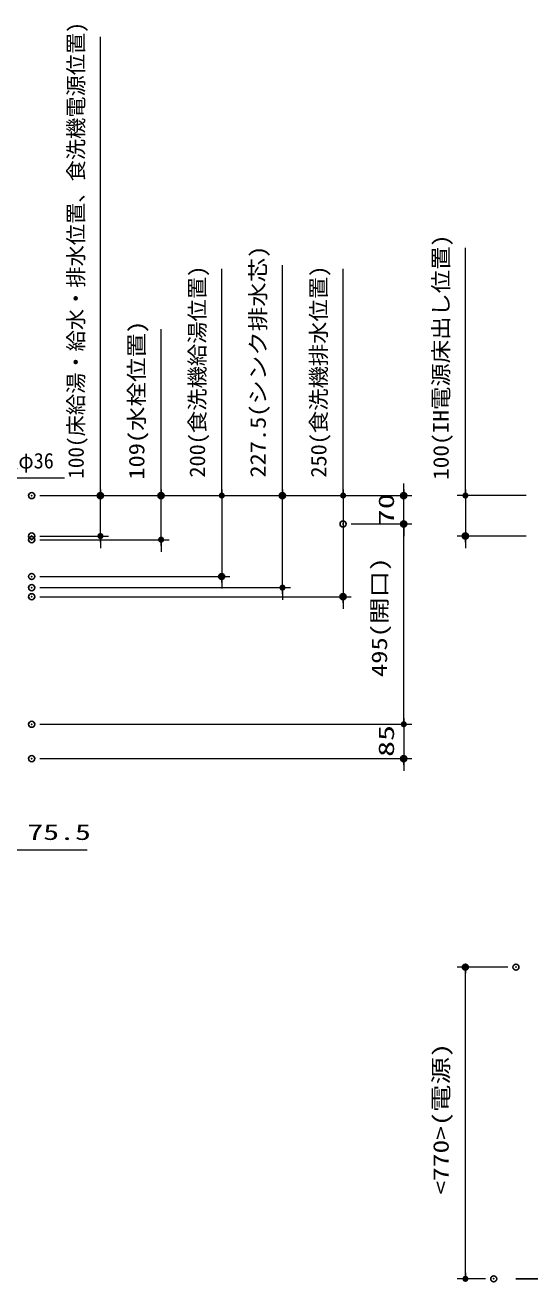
# Model space of a CAD drawing. Units: millimetres, scale not verified. Extents: x -9797 to 9797, y -4555 to 4555.
# Drawn here: x -5320 to -4072, y -308 to 2797 of the extents above; entities that cross this region are included whole.
import ezdxf
from ezdxf.enums import TextEntityAlignment as Align

# ---------------------------------------------------------------- set-up
doc = ezdxf.new("R2010")
doc.units = ezdxf.units.MM
doc.header["$LTSCALE"] = 30
doc.header["$PDMODE"] = 32
doc.header["$PDSIZE"] = 15
for name, color, linetype, lineweight in [('0-0_0', 7, 'Continuous', 25), ('0-1_KABE', 4, 'Continuous', 25), ('0-3_寸法ﾚｲﾔｰ', 30, 'Continuous', 13), ('0-4_DEFPOINTS', 7, 'Continuous', 25)]:
    doc.layers.add(name, color=color, linetype=linetype, lineweight=lineweight)
doc.styles.add('ＭＳ ゴシック', font='')
doc.styles.get('ＭＳ ゴシック').set_extended_font_data('MS Gothic')

# ---------------------------------------------------------------- blocks, each defined once
blk = doc.blocks.new('_DOT')
at = {"layer": '0-0_0', "color": 30}
blk.add_line((-15, 0), (-30, 0), dxfattribs=at)
for points in [[(0, 0), (-15, 0), (-14.88, 1.88)], [(0, 0), (-14.88, -1.88), (-15, 0)], [(0, 0), (-14.88, 1.88), (-14.53, 3.73)], [(0, 0), (-14.53, -3.73), (-14.88, -1.88)], [(0, 0), (-14.53, 3.73), (-13.95, 5.52)], [(0, 0), (-13.95, -5.52), (-14.53, -3.73)], [(0, 0), (-13.95, 5.52), (-13.14, 7.23)], [(0, 0), (-13.14, -7.23), (-13.95, -5.52)], [(0, 0), (-13.14, 7.23), (-12.14, 8.82)], [(0, 0), (-12.14, -8.82), (-13.14, -7.23)], [(0, 0), (-12.14, 8.82), (-10.93, 10.27)], [(0, 0), (-10.93, -10.27), (-12.14, -8.82)], [(0, 0), (-10.93, 10.27), (-9.56, 11.56)], [(0, 0), (-9.56, -11.56), (-10.93, -10.27)], [(0, 0), (-9.56, 11.56), (-8.04, 12.66)], [(0, 0), (-8.04, -12.66), (-9.56, -11.56)], [(0, 0), (-8.04, 12.66), (-6.39, 13.57)], [(0, 0), (-6.39, -13.57), (-8.04, -12.66)], [(0, 0), (-6.39, 13.57), (-4.64, 14.27)], [(0, 0), (-4.64, -14.27), (-6.39, -13.57)], [(0, 0), (-4.64, 14.27), (-2.81, 14.73)], [(0, 0), (-2.81, -14.73), (-4.64, -14.27)], [(0, 0), (-2.81, 14.73), (-0.94, 14.97)], [(0, 0), (-0.94, -14.97), (-2.81, -14.73)], [(0, 0), (-0.94, 14.97), (0.94, 14.97)], [(0, 0), (0.94, -14.97), (-0.94, -14.97)], [(0, 0), (0.94, 14.97), (2.81, 14.73)], [(0, 0), (2.81, 14.73), (4.64, 14.27)], [(0, 0), (4.64, 14.27), (6.39, 13.57)], [(0, 0), (6.39, 13.57), (8.04, 12.66)], [(0, 0), (8.04, 12.66), (9.56, 11.56)], [(0, 0), (9.56, 11.56), (10.93, 10.27)], [(0, 0), (10.93, 10.27), (12.14, 8.82)], [(0, 0), (12.14, 8.82), (13.14, 7.23)], [(0, 0), (13.14, 7.23), (13.95, 5.52)], [(0, 0), (13.95, 5.52), (14.53, 3.73)], [(0, 0), (14.53, 3.73), (14.88, 1.88)], [(0, 0), (14.88, 1.88), (15, 0)], [(0, 0), (2.81, -14.73), (0.94, -14.97)], [(0, 0), (4.64, -14.27), (2.81, -14.73)], [(0, 0), (6.39, -13.57), (4.64, -14.27)], [(0, 0), (8.04, -12.66), (6.39, -13.57)], [(0, 0), (9.56, -11.56), (8.04, -12.66)], [(0, 0), (10.93, -10.27), (9.56, -11.56)], [(0, 0), (12.14, -8.82), (10.93, -10.27)], [(0, 0), (13.14, -7.23), (12.14, -8.82)], [(0, 0), (13.95, -5.52), (13.14, -7.23)], [(0, 0), (14.53, -3.73), (13.95, -5.52)], [(0, 0), (14.88, -1.88), (14.53, -3.73)], [(0, 0), (15, 0), (14.88, -1.88)]]:
    blk.add_solid(points, dxfattribs=at)

msp = doc.modelspace()

# ---------------------------------------------------------------- linework, layer by layer
at = {"layer": '0-1_KABE'}
msp.add_line((-3214.53, -300.14), (-4106.91, -300.14), dxfattribs=at)
at = {"layer": '0-3_寸法ﾚｲﾔｰ'}
for p, q in [((-5133.51, 1635), (-5133.51, 2768.43)), ((-4231.2, 1635), (-4231.2, 2246.71)), ((-4683.51, 1635), (-4683.51, 2204.43)), ((-4833.51, 1635), (-4833.51, 2195.29)), ((-4533.51, 1635), (-4533.51, 2195.29)), ((-4983.51, 1635), (-4983.51, 2046.29)), ((-5133.51, 1650), (-5133.51, 1665)), ((-4983.51, 1650), (-4983.51, 1665)), ((-4833.51, 1650), (-4833.51, 1665)), ((-4683.51, 1650), (-4683.51, 1665)), ((-4533.51, 1650), (-4533.51, 1665)), ((-4383.51, 1650), (-4383.51, 1665)), ((-4231.2, 1650), (-4231.2, 1665)), ((-5283.51, 1635), (-4813.51, 1635)), ((-5283.51, 1635), (-4513.51, 1635)), ((-5283.51, 1635), (-5113.51, 1635)), ((-5283.51, 1635), (-4363.51, 1635)), ((-5283.51, 1635), (-4963.51, 1635)), ((-5283.51, 1635), (-4663.51, 1635)), ((-5133.51, 1535), (-5133.51, 1635)), ((-4983.51, 1526), (-4983.51, 1635)), ((-4833.51, 1635), (-4833.51, 1435)), ((-4683.51, 1407.5), (-4683.51, 1635)), ((-4533.51, 1635), (-4533.51, 1385)), ((-4383.51, 1565), (-4383.51, 1635)), ((-4081.2, 1635), (-4251.2, 1635)), ((-4231.2, 1635), (-4231.2, 1535)), ((-4513.51, 1565), (-4363.51, 1565)), ((-4513.51, 1565), (-4363.51, 1565)), ((-5283.51, 1535), (-5113.51, 1535)), ((-5283.51, 1526), (-4963.51, 1526)), ((-4383.51, 1085), (-4383.51, 1550)), ((-4383.51, 1550), (-4383.51, 1535)), ((-4081.2, 1535), (-4251.2, 1535)), ((-5133.51, 1520), (-5133.51, 1505)), ((-4983.51, 1511), (-4983.51, 1496)), ((-4231.2, 1520), (-4231.2, 1505)), ((-5283.51, 1435), (-4813.51, 1435)), ((-5283.51, 1407.5), (-4663.51, 1407.5)), ((-4833.51, 1420), (-4833.51, 1405)), ((-5283.51, 1385), (-4513.51, 1385)), ((-4683.51, 1392.5), (-4683.51, 1377.5)), ((-4533.51, 1370), (-4533.51, 1355)), ((-4383.51, 1085), (-4383.51, 1100)), ((-5283.51, 1070), (-4363.51, 1070)), ((-5283.51, 1070), (-4363.51, 1070)), ((-4383.51, 1070), (-4383.51, 985)), ((-5283.51, 985), (-4363.51, 985)), ((-4383.51, 970), (-4383.51, 955)), ((-5358.51, 760), (-5166.61, 760)), ((-4126.2, 469.86), (-4251.2, 469.86)), ((-4231.2, -285.14), (-4231.2, 454.86)), ((-4181.2, -300.14), (-4251.2, -300.14))]:
    msp.add_line(p, q, dxfattribs=at)
msp.add_lwpolyline([(-5222.32, 1677.69), (-5489.29, 1677.69), (-5619.75, 1536.45)], dxfattribs=at)
at = {"layer": '0-4_DEFPOINTS'}
for p in [(-5303.51, 1635), (-5133.51, 1635), (-4983.51, 1635), (-4683.51, 1635), (-4383.51, 1635), (-4533.51, 1565), (-4383.51, 1565), (-5303.51, 1535), (-5303.51, 1526), (-4231.2, 1535), (-5303.51, 1435), (-4833.51, 1435), (-5303.51, 1407.5), (-5303.51, 1385), (-4533.51, 1385), (-5303.51, 1070), (-5303.51, 985), (-4383.51, 985), (-4231.2, 469.86), (-4106.2, 469.86), (-4161.2, -300.14)]:
    msp.add_point(p, dxfattribs=at)

# ---------------------------------------------------------------- block references
at = {"layer": '0-3_寸法ﾚｲﾔｰ', "xscale": 0.5, "yscale": 0.5}
for p, rotation in [((-5133.51, 1635), 270), ((-4983.51, 1635), 270), ((-4833.51, 1635), 270), ((-4683.51, 1635), 270), ((-4533.51, 1635), 270), ((-4383.51, 1635), 270), ((-4231.2, 1635), 270), ((-4383.51, 1565), 90), ((-4383.51, 1565), 90), ((-5133.51, 1535), 90), ((-4983.51, 1526), 90), ((-4231.2, 1535), 90), ((-4833.51, 1435), 90), ((-4683.51, 1407.5), 90), ((-4533.51, 1385), 90), ((-4383.51, 1070), 270), ((-4383.51, 1070), 270), ((-4383.51, 985), 90), ((-4231.2, 469.86), 90), ((-4231.2, -300.14), 270)]:
    msp.add_blockref('_DOT', p, dxfattribs=dict(at, rotation=rotation))

# ---------------------------------------------------------------- texts
at = {"layer": '0-3_寸法ﾚｲﾔｰ', "style": 'ＭＳ ゴシック'}
msp.add_text('100(床給湯・給水・排水位置、食洗機電源位置)', height=38.48, rotation=90, dxfattribs=at).set_placement((-5163.26, 1676.43), align=Align.BOTTOM_LEFT)
for s, height, width, p in [('100(IH電源床出し位置)', 38.48, 1.1, (-4260.94, 1673.57)), ('227.5(シンク排水芯)', 38.48, 1.15, (-4713.26, 1679.29)), ('200(食洗機給湯位置)', 38.49, 1.05, (-4863.26, 1679.29)), ('250(食洗機排水位置)', 38.49, 1.05, (-4563.26, 1679.29)), ('109(水栓位置)', 38.49, 1.15, (-5013.26, 1674.29)), ('70', 38.49, 1.5, (-4396.11, 1561.91)), ('495(開口)', 38.49, 1.25, (-4413.26, 1186.64)), ('85', 38.49, 1.5, (-4396.11, 989.41)), ('<770>(電源)', 38.48, 1.3, (-4260.94, -92.66))]:
    msp.add_text(s, height=height, rotation=90, dxfattribs=dict(at, width=width)).set_placement(p, align=Align.BOTTOM_LEFT)
at = {"layer": '0-3_寸法ﾚｲﾔｰ', "color": 7, "style": 'ＭＳ ゴシック', "width": 0.95}
msp.add_text('水栓穴φ36', height=38.48, dxfattribs=at).set_placement((-5485.94, 1690.29), align=Align.BOTTOM_LEFT)
at = {"layer": '0-3_寸法ﾚｲﾔｰ', "style": 'ＭＳ ゴシック', "width": 1.5}
msp.add_text('75.5', height=38.49, dxfattribs=at).set_placement((-5314.23, 772.6), align=Align.BOTTOM_LEFT)

doc.saveas('drawing.dxf')
